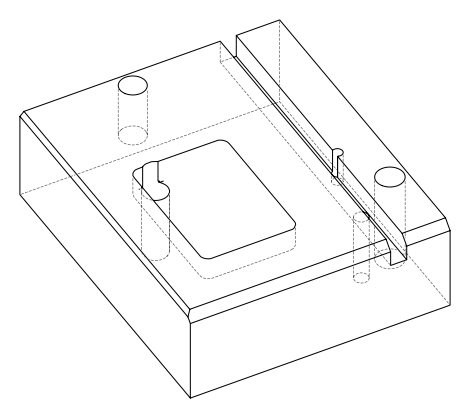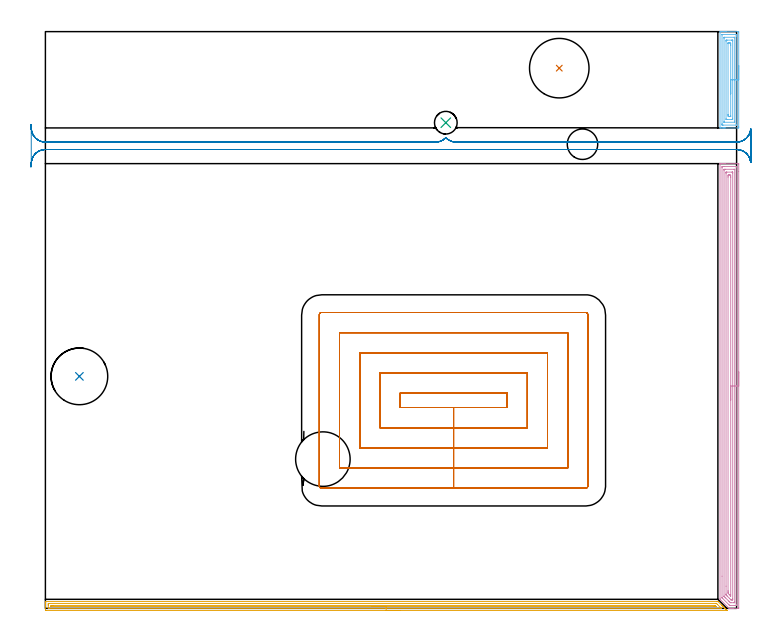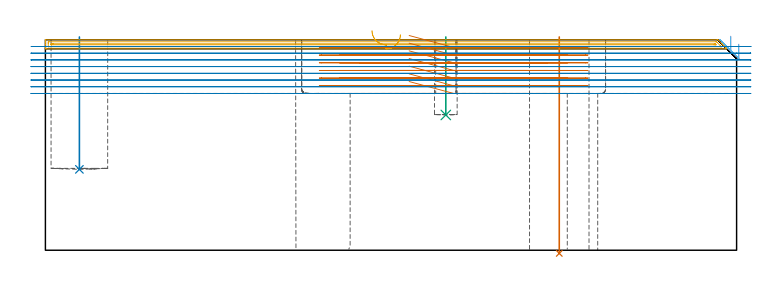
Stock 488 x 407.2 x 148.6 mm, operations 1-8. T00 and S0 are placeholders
(PLAN: 14 operations, 11 tool changes, 91.8 min)
(1 INDEXABLE_INSERT_DRILL_THROUGH_HOLE_FROM_SOLID | STEP1HOLE_1 | NXT0302_036 | 0.61 min | 205756 mm3)
(2 INDEXABLE_INSERT_DRILL_BLIND_HOLE_FROM_SOLID | STEP1POCKET | NXT0302_035 | 0.38 min | 114313 mm3)
(3 INDEXABLE_INSERT_DRILL_BLIND_HOLE_FROM_SOLID_1 | STEP1POCKET_1 | NXT0302_003 | 0.22 min | 10619 mm3)
(4 AREA_MILL | FG_CHAMFER_SURFACE | UGT0205_001 | 12.76 min | 27953 mm3)
(5 AREA_MILL_1 | FG_CHAMFER_SURFACE_1 | UGT0205_001 | 11.64 min | 9761 mm3)
(6 AREA_MILL_2 | FG_CHAMFER_SURFACE_2 | UGT0205_001 | 2.98 min | 6500 mm3)
(7 MILL_RECTANGULAR_POCKET | POCKET_RECTANGULAR_STRAIGHT | NXT0201_007 | Follow Part, ap 6.25, ae 75% | 29.69 min | 1204550 mm3)
(8 MILL_RECTANGULAR_SLOT | SLOT_RECTANGULAR | UGT0201_094 | Follow Part, ap 5, ae 75% | 17.22 min | 463319 mm3)
(9 MILL_THROUGH_HOLE_FROM_SOLID_MATERIAL | STEP1HOLE | NXT0201_007 | Circular | 14.63 min | 130950 mm3)
(10 SPOT_DRILL | STEP1HOLE_2 | NXT0321_9005460120000 | 0.06 min | 214 mm3)
(11 DRILL_BLIND_HOLE_INTO_CENTER | STEP1HOLE_2 | NXT0301_062 | 0.07 min | 692 mm3)
(12 GUN_DRILL_THROUGH_HOLE | STEP1HOLE_2 | UGT0307_006 | 0.55 min | 6187 mm3)
(13 DRILL_TO_ENLARGE_THROUGH_HOLE | STEP1HOLE_2 | NXT0301_102 | 0.48 min | 8709 mm3)
(14 DRILL_TO_ENLARGE_THROUGH_HOLE_1 | STEP1HOLE_2 | UGT0301_052 | 0.49 min | 24285 mm3)
(TOOL NXT0302_036 | Index. Insert Drill 42mm [880-D4200L50-05] | D42 PA176 FL210 Z2)
(TOOL NXT0302_035 | Index. Insert Drill 40mm [880-D4000L40-05] | D40 PA176 FL200 Z2)
(TOOL NXT0302_003 | Index. Insert Drill 16mm [880-D1600L20-05] | D16 PA176 FL80 Z2)
(TOOL UGT0205_001 | Chamfer Mill 20 x 3 x 45 deg. | D20 FL50 Z2)
(TOOL NXT0201_007 | ENDMILL 25mm [R216.25-25050GCK54P 1620] | D25 R3 FL54 Z5)
(TOOL UGT0201_094 | End mill 20 mm | D20 FL38 Z4)
(TOOL NXT0321_9005460120000 | NC Spot Drill, 142deg, 12mm, Carbide, Uncoated | D12 PA142 FL30 Z2)
(TOOL NXT0301_062 | Carbide Drill 9.1mm [860.1-0910-027A1-MM 2214] | D9.1 PA140 FL47 Z2)
(TOOL UGT0307_006 | Gun Drill 9 mm | D9 PA130 FL24 Z1)
(TOOL NXT0301_102 | Carbide Drill 13.5mm [860.1-1350-108A1-MM 2214] | D13.5 PA140 FL123 Z2)
(TOOL UGT0301_052 | Twist Drill 21.5 mm | D21.5 PA118 FL150 Z2)
(OP 1 INDEXABLE_INSERT_DRILL_THROUGH_HOLE_FROM_SOLID)
G17 G21 G94 G90
T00 M6
G54
G17 G0 G90 X362.8 Y381.4 S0 M3
G43 Z158.6 H1
G94 G81 G98 Z-2.233 F250. R150.6
G80
M5
M2
(OP 2 INDEXABLE_INSERT_DRILL_BLIND_HOLE_FROM_SOLID)
G17 G21 G94 G90
T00 M6
G54
G17 G0 G90 X24. Y163.8 S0 M3
G43 Z158.6 H1
G94 G81 G98 Z57.1 F250. R150.6
G80
M5
M2
(OP 3 INDEXABLE_INSERT_DRILL_BLIND_HOLE_FROM_SOLID_1)
G17 G21 G94 G90
T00 M6
G54
G17 G0 G90 X282.7 Y342.9 S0 M3
G43 Z158.6 H1
G94 G81 G98 Z95.5 F250. R150.6
G80
M5
M2
(OP 4 AREA_MILL)
G17 G21 G94 G90
T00 M6
G54
G17 G0 G90 X489.5 Y167. S1061 M3
G43 Z158.6 H0
Z145.4
G94 G1 Y166.962 Z144.528 F250.
Y166.848 Z143.664
Y166.659 Z142.812
Y166.397 Z141.98
Y166.063 Z141.174
Y165.66 Z140.4
Y165.192 Z139.664
Y164.66 Z138.972
Y164.071 Z138.329
Y163.428 Z137.74
Y162.736 Z137.209
Y162. Z136.74
Y161.226 Z136.337
Y160.42 Z136.003
Y159.588 Z135.741
Y158.737 Z135.552
Y157.872 Z135.438
Y157. Z135.4
X489.499 Y0.621 Z135.401
X489.496 Y0.182 Z135.402
X489.491 Y0.01 Z135.406
X489.063 Y0. Z135.834
X485.541 Z139.353
X485.005 Z139.892
X484.661 Z140.235
X484.124 Z140.771
X483.78 Z141.114
X482.699 Z142.199
X482.376 Y0.323 Z142.522
X476.695 Y6.005 Z148.204
X476.595 Y6.104 Z148.303
X476.47 Y6.23 Z148.427
X476.3 Y6.405 Z148.584
Y6.876 Z148.6
Y313.825
X476.298 Y313.997 Z148.592
X476.299 Y313.998
X476.64 Y314. Z148.26
X476.929 Z147.97
X477.617 Z147.277
X478.842 Z146.055
X479.378 Z145.516
X479.991 Z144.905
X489.063 Z135.834
X489.333 Y313.998 Z135.564
X489.492 Y313.99 Z135.406
X489.499 Y313.83 Z135.399
X489.5 Y313.379 Z135.4
Y308.492
Y157.
X488.086 Z136.814
X488.085 Y2.507 Z136.815
X488.084 Y2.408 Z136.816
X488.079 Y2.021 Z136.821
X487.698 Y2.006 Z137.202
X487.302 Y2.002 Z137.598
X486.824 Y2. Z138.076
X486.422 Z138.478
X483.301 Y2.002 Z141.599
X483.202 Y2.006 Z141.698
X483.154 Y2.01 Z141.746
X483.057 Y2.101 Z141.843
X482.9 Y2.252 Z142.
X482.741 Y2.408 Z142.159
X478.273 Y6.876 Z146.627
X478.042 Y7.109 Z146.858
X477.885 Y7.27 Z147.015
X477.759 Y7.403 Z147.141
X477.721 Y7.453 Z147.179
X477.72 Y7.474 Z147.18
X477.715 Y7.671 Z147.185
X477.714 Y22.723 Z147.186
X477.715 Y311.492 Z147.185
X477.716 Y311.591 Z147.184
X477.721 Y311.979 Z147.179
X478.101 Y311.994 Z146.799
X478.498 Y311.998 Z146.402
X478.976 Y312. Z145.924
X479.378 Z145.522
X487.993 Y311.999 Z136.907
X488.026 Y311.997 Z136.874
X488.059 Y311.993 Z136.841
X488.079 Y311.988 Z136.821
X488.08 Y311.962 Z136.82
X488.085 Y311.69 Z136.815
X488.086 Y157. Z136.814
X486.671 Z138.229
Y4.836
X486.669 Y4.196 Z138.231
X486.667 Y4.069 Z138.233
X486.665 Y4.015 Z138.235
X486.608 Y4.007 Z138.292
X486.422 Y4.003 Z138.478
X485.734 Y4. Z139.166
X483.971 Y4.002 Z140.929
X483.78 Y4.008 Z141.12
X483.596 Y4.016 Z141.304
X483.408 Y4.196 Z141.492
X482.9 Y4.7 Z142.
X482.51 Y5.089 Z142.39
X480.259 Y7.34 Z144.641
X479.829 Y7.77 Z145.071
X479.378 Y8.224 Z145.522
X479.162 Y8.447 Z145.738
X479.138 Y8.474 Z145.762
X479.134 Y8.512 Z145.766
X479.131 Y8.579 Z145.769
X479.129 Y8.664 Z145.771
Y309.164
X479.131 Y309.804 Z145.769
X479.133 Y309.93 Z145.767
X479.135 Y309.985 Z145.765
X479.192 Y309.993 Z145.708
X479.378 Y309.997 Z145.522
X480.066 Y310. Z144.834
X480.259 Z144.641
X486.229 Z138.671
X486.422 Y309.997 Z138.478
X486.614 Y309.992 Z138.286
X486.663 Y309.99 Z138.237
X486.666 Y309.955 Z138.234
X486.669 Y309.889 Z138.231
X486.671 Y309.804 Z138.229
Y157.
X485.257 Z139.643
Y6.876
X485.254 Y6.274 Z139.646
X485.25 Y6.07 Z139.65
X485.248 Y6.01 Z139.652
X485.2 Y6.007 Z139.7
X485.093 Y6.004 Z139.807
X484.644 Y6. Z140.256
X484.212 Y6.004 Z140.688
X484.105 Y6.007 Z140.795
X484.053 Y6.01 Z140.847
X483.982 Y6.076 Z140.918
X483.78 Y6.272 Z141.12
X483.172 Y6.876 Z141.728
X482.9 Y7.149 Z142.
X481.385 Y8.664 Z143.515
X481.139 Y8.91 Z143.761
X480.818 Y9.233 Z144.082
X480.657 Y9.398 Z144.243
X480.578 Y9.483 Z144.322
X480.55 Y9.521 Z144.35
X480.549 Y9.557 Z144.351
X480.544 Y10.162 Z144.356
X480.543 Y15.678 Z144.357
Y307.123
X480.546 Y307.726 Z144.354
X480.55 Y307.93 Z144.35
X480.552 Y307.99 Z144.348
X480.6 Y307.993 Z144.3
X480.707 Y307.996 Z144.193
X481.139 Y308. Z143.761
X484.678 Z140.222
X485.094 Y307.996 Z139.806
X485.197 Y307.993 Z139.703
X485.244 Y307.99 Z139.656
X485.25 Y307.959 Z139.65
X485.252 Y307.863 Z139.648
X485.256 Y307.413 Z139.644
X485.257 Y157. Z139.643
X483.843 Z141.057
Y9.557
X483.842 Y8.664 Z141.058
X483.837 Z141.063
X482.9 Y9.598 Z142.
X482.053 Y10.451 Z142.847
X482.02 Y10.491 Z142.88
X481.962 Y11.344 Z142.938
X481.96 Y11.405 Z142.94
X481.957 Y12.238 Z142.943
Y12.302
Y304.506
X481.961 Y305.336 Z142.939
X481.963 Y305.393 Z142.937
X482.02 Y305.99 Z142.88
X482.25 Y305.996 Z142.65
X482.9 Y305.999 Z142.
X483.128 Y305.998 Z141.772
X483.78 Y305.99 Z141.12
X483.836 Y305.336 Z141.064
X483.84 Y305.276 Z141.06
X483.843 Y304.443 Z141.057
Y304.379
Y157.
Y156.128 Z141.095
Y155.264 Z141.209
Y154.412 Z141.398
Y153.58 Z141.66
Y152.774 Z141.994
Y152. Z142.397
Y151.264 Z142.865
Y150.572 Z143.396
Y149.929 Z143.986
Y149.34 Z144.629
Y148.808 Z145.321
Y148.34 Z146.057
Y147.937 Z146.831
Y147.603 Z147.637
Y147.341 Z148.469
Y147.152 Z149.32
Y147.038 Z150.185
Y147. Z151.057
G0 Z158.6
M5
M2
(OP 5 AREA_MILL_1)
G17 G21 G94 G90
T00 M6
G54
G17 G0 G90 X250.6 Y-1.5 S1061 M3
G43 Z158.6 H0
Z152.2
G94 G1 X250.562 Z151.328 F250.
X250.448 Z150.463
X250.259 Z149.612
X249.997 Z148.78
X249.663 Z147.974
X249.26 Z147.2
X248.792 Z146.464
X248.26 Z145.772
X247.671 Z145.129
X247.028 Z144.54
X246.336 Z144.008
X245.6 Z143.54
X244.826 Z143.137
X244.02 Z142.803
X243.188 Z142.541
X242.336 Z142.352
X241.472 Z142.238
X240.6 Z142.2
X0.624
X0.089 Y-1.494 Z142.203
X0.008 Y-1.491 Z142.205
X0. Y-0.963 Z142.734
Y1.7 Z145.395
Y3.124 Z146.82
Y3.475 Z147.17
Y4.178 Z147.877
Y4.475 Z148.174
X0.007 Y4.864 Z148.556
X0.01 Y4.897 Z148.588
X0.177 Y4.9 Z148.6
X474.32
X474.795 Y4.902 Z148.58
X474.879 Y4.822 Z148.52
X477.41 Y2.292 Z145.988
X477.517 Y2.184 Z145.883
X477.597 Y2.103 Z145.803
X477.706 Y1.996 Z145.692
X477.81 Y1.89 Z145.589
X477.895 Y1.805 Z145.505
X478. Y1.702 Z145.398
X478.104 Y1.596 Z145.295
X478.193 Y1.508 Z145.207
X478.298 Y1.404 Z145.1
X478.398 Y1.302 Z145.002
X478.491 Y1.21 Z144.909
X478.594 Y1.108 Z144.804
X478.692 Y1.008 Z144.708
X478.789 Y0.912 Z144.611
X478.89 Y0.812 Z144.508
X478.986 Y0.714 Z144.414
X479.087 Y0.614 Z144.313
X479.185 Y0.517 Z144.213
X479.28 Y0.421 Z144.12
X479.384 Y0.316 Z144.015
X479.481 Y0.221 Z143.917
X479.574 Y0.127 Z143.826
X479.682 Y0.018 Z143.717
X479.777 Y-0.075 Z143.621
X479.867 Y-0.167 Z143.532
X479.98 Y-0.28 Z143.419
X480.073 Y-0.371 Z143.325
X480.161 Y-0.461 Z143.238
X480.278 Y-0.578 Z143.121
X480.369 Y-0.667 Z143.029
X480.455 Y-0.755 Z142.945
X480.576 Y-0.876 Z142.823
X480.665 Y-0.963 Z142.733
X480.874 Y-1.174 Z142.526
X480.916 Y-1.216 Z142.484
X481.107 Y-1.407 Z142.292
X481.172 Y-1.475 Z142.224
X481.183 Y-1.494 Z142.204
X481.172 Y-1.499 Z142.199
X240.6 Y-1.5 Z142.2
Y-0.086 Z143.614
X2.411
X2.01 Y-0.075 Z143.625
X2.002 Y0.331 Z144.031
X2. Y2.108 Z145.808
Y2.588 Z146.288
X2.002 Y2.994 Z146.694
X2.01 Y3.475 Z147.175
X2.401 Y3.486 Z147.186
X2.411
X473.426 Y3.485 Z147.185
X473.763 Y3.475 Z147.175
X474.32 Y2.929 Z146.629
X476.438 Y0.812 Z144.512
X477.001 Y0.247 Z143.947
X477.313 Y-0.075 Z143.625
X477.011 Y-0.086 Z143.614
X477.001
X240.6
Y1.328 Z145.028
X4.199 Y1.329 Z145.029
X4.074 Y1.331 Z145.031
X4.03 Y1.333 Z145.033
X4.013 Y1.334 Z145.034
X4.009 Y1.371 Z145.071
X4.004 Y1.503 Z145.203
X4.003 Y1.7 Z145.4
X4.007 Y1.891 Z145.591
X4.021 Y2.064 Z145.764
X4.199 Y2.067 Z145.767
X4.72 Y2.07 Z145.77
X5.093 Y2.071 Z145.771
X5.612 Y2.072 Z145.772
X472.532 Y2.071 Z145.771
X472.657 Y2.07 Z145.77
X472.701 Y2.067 Z145.767
X472.723 Y2.065 Z145.765
X472.74 Y2.051 Z145.751
X472.814 Y1.982 Z145.682
X473.098 Y1.7 Z145.4
X473.426 Y1.367 Z145.067
X473.447 Y1.335 Z145.035
X473.426 Y1.334 Z145.034
X472.905 Y1.33 Z145.03
X472.532 Y1.329 Z145.029
X472.013 Y1.328 Z145.028
X240.6
X239.728 Z145.066
X238.864 Z145.18
X238.012 Z145.369
X237.18 Z145.631
X236.374 Z145.965
X235.6 Z146.368
X234.864 Z146.837
X234.172 Z147.368
X233.529 Z147.957
X232.94 Z148.601
X232.408 Z149.293
X231.94 Z150.028
X231.537 Z150.802
X231.203 Z151.608
X230.941 Z152.44
X230.752 Z153.292
X230.638 Z154.157
X230.6 Z155.028
G0 Z158.6
M5
M2
(OP 6 AREA_MILL_2)
G17 G21 G94 G90
T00 M6
G54
G17 G0 G90 X489.5 Y383.2 S1061 M3
G43 Z158.6 H0
Z145.4
G94 G1 Y383.162 Z144.528 F250.
Y383.048 Z143.664
Y382.859 Z142.812
Y382.597 Z141.98
Y382.263 Z141.174
Y381.86 Z140.4
Y381.392 Z139.664
Y380.86 Z138.972
Y380.271 Z138.329
Y379.628 Z137.74
Y378.936 Z137.209
Y378.2 Z136.74
Y377.426 Z136.337
Y376.62 Z136.003
Y375.788 Z135.741
Y374.937 Z135.552
Y374.072 Z135.438
Y373.2 Z135.4
Y340.234
X489.499 Y339.786 Z135.401
X489.495 Y339.349 Z135.403
X489.491 Y339.209 Z135.406
X489.063 Y339.2 Z135.834
X480.259 Z144.636
X479.655 Z145.242
X479.378 Z145.519
X478.775 Z146.122
X478.498 Z146.398
X477.943 Z146.956
X477.291 Z147.608
X476.574 Y339.201 Z148.325
X476.306 Y339.21 Z148.593
X476.3 Y339.34 Z148.6
Y407.06
X476.306 Y407.19 Z148.593
X476.575 Y407.2 Z148.324
X477.291 Z147.608
X477.943 Z146.956
X478.498 Z146.398
X478.775 Z146.122
X479.378 Z145.519
X479.655 Z145.242
X480.259 Z144.636
X480.697 Z144.198
X489.063 Z135.834
X489.368 Y407.197 Z135.529
X489.492 Y407.19 Z135.405
X489.499 Y407.064 Z135.399
X489.5 Y406.614 Z135.4
Y373.2
X488.086 Z136.814
Y341.568
X488.084 Y341.37 Z136.816
X488.082 Y341.271 Z136.818
X488.079 Y341.224 Z136.821
X488.073 Y341.21 Z136.827
X488.029 Y341.208 Z136.871
X487.664 Y341.201 Z137.236
X478.498 Z146.402
X477.978 Y341.203 Z146.922
X477.801 Y341.21 Z147.099
X477.721 Y341.221 Z147.179
X477.716 Y341.468 Z147.184
X477.715 Y341.568 Z147.185
X477.714 Y342.361 Z147.186
Y404.832
X477.716 Y405.03 Z147.184
X477.718 Y405.129 Z147.182
X477.721 Y405.176 Z147.179
X477.727 Y405.19 Z147.173
X477.771 Y405.192 Z147.129
X478.136 Y405.199 Z146.764
X487.302 Z137.598
X487.822 Y405.197 Z137.078
X487.999 Y405.19 Z136.901
X488.079 Y405.179 Z136.821
X488.084 Y404.932 Z136.816
X488.085 Y404.832 Z136.815
X488.086 Y404.039 Z136.814
Y373.2
X486.672 Z138.228
X486.671 Y343.989 Z138.229
X486.667 Y343.35 Z138.233
X486.665 Y343.227 Z138.235
X486.655 Y343.21 Z138.245
X486.619 Y343.205 Z138.281
X486.569 Y343.201 Z138.331
X479.526 Y343.2 Z145.374
X479.378 Y343.202 Z145.522
X479.23 Y343.206 Z145.67
X479.138 Y343.21 Z145.762
X479.134 Y343.266 Z145.766
X479.131 Y343.35 Z145.769
X479.129 Y343.602 Z145.771
Y402.411
X479.133 Y403.05 Z145.767
X479.135 Y403.173 Z145.765
X479.145 Y403.191 Z145.755
X479.181 Y403.195 Z145.719
X479.231 Y403.199 Z145.669
X486.274 Y403.2 Z138.626
X486.422 Y403.198 Z138.478
X486.57 Y403.194 Z138.33
X486.662 Y403.19 Z138.238
X486.666 Y403.134 Z138.234
X486.669 Y403.05 Z138.231
X486.671 Y402.798 Z138.229
X486.672 Y373.2 Z138.228
X485.257 Z139.643
Y346.023
X485.254 Y345.423 Z139.646
X485.25 Y345.228 Z139.65
X485.067 Y345.21 Z139.833
X484.661 Y345.201 Z140.239
X484.594 Y345.2 Z140.306
X481.139 Z143.761
X481.072 Z143.828
X480.721 Y345.205 Z144.179
X480.552 Y345.21 Z144.348
X480.549 Y345.306 Z144.351
X480.543 Y345.735 Z144.357
Y400.377
X480.546 Y400.977 Z144.354
X480.549 Y401.172 Z144.351
X480.733 Y401.19 Z144.167
X481.139 Y401.199 Z143.761
X481.206 Y401.2 Z143.694
X484.661 Z140.239
X484.728 Z140.172
X485.079 Y401.195 Z139.821
X485.248 Y401.19 Z139.652
X485.251 Y401.094 Z139.649
X485.256 Y400.665 Z139.644
X485.257 Y373.2 Z139.643
X483.843 Z141.057
Y347.678
X483.841 Y347.551 Z141.059
X483.836 Y347.298 Z141.064
X483.83 Y347.209 Z141.07
X483.817 Y347.206 Z141.083
X483.78 Y347.204 Z141.12
X483.497 Y347.201 Z141.403
X482.9 Z142.
X482.616 Y347.202 Z142.284
X482.02 Y347.21 Z142.88
X481.964 Y347.805 Z142.936
X481.961 Y347.865 Z142.939
X481.957 Y348.696 Z142.943
Y348.76
Y398.722
X481.959 Y398.849 Z142.941
X481.964 Y399.102 Z142.936
X481.97 Y399.192 Z142.93
X481.983 Y399.194 Z142.917
X482.02 Y399.196 Z142.88
X482.302 Y399.2 Z142.598
X482.9 Y399.199 Z142.
X483.184 Y399.198 Z141.716
X483.78 Y399.19 Z141.12
X483.836 Y398.595 Z141.064
X483.839 Y398.535 Z141.061
X483.843 Y397.704 Z141.057
Y397.64
Y373.2
Y372.328 Z141.095
Y371.464 Z141.209
Y370.612 Z141.398
Y369.78 Z141.66
Y368.974 Z141.994
Y368.2 Z142.397
Y367.464 Z142.865
Y366.772 Z143.396
Y366.129 Z143.986
Y365.54 Z144.629
Y365.009 Z145.321
Y364.54 Z146.057
Y364.137 Z146.831
Y363.803 Z147.637
Y363.541 Z148.469
Y363.352 Z149.32
Y363.238 Z150.185
Y363.2 Z151.057
G0 Z158.6
M5
M2
(OP 7 MILL_RECTANGULAR_POCKET)
G17 G21 G94 G90
T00 M6
G54
G17 G0 G90 X256.798 Y141.8 S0 M3
G43 Z158.6 H1
Z151.6
G94 G1 X288.2 Z143.186 F250.
X326. F500.
Y151.9
X250.4
Y141.8
X288.2
Y127.55
X340.25
Y166.15
X236.15
Y127.55
X288.2
Y113.3
X354.5
Y180.4
X221.9
Y113.3
X288.2
Y99.05
X368.75
Y194.65
X207.65
Y117.462
Y99.05
X288.2
Y84.8
X381.4
G3 X383. Y86.4 R1.6
G1 Y207.3
G3 X381.4 Y208.9 R1.6
G1 X195.
G3 X193.4 Y207.3 R1.6
G1 Y86.4
G3 X195. Y84.8 R1.6
G1 X288.2
X289.2
G0 X256.798 Y141.8 Z146.186
G1 X288.2 Z137.771 F250.
X326. F500.
Y151.9
X250.4
Y141.8
X288.2
Y127.55
X340.25
Y166.15
X236.15
Y127.55
X288.2
Y113.3
X354.5
Y180.4
X221.9
Y113.3
X288.2
Y99.05
X368.75
Y194.65
X207.65
Y117.462
Y99.05
X288.2
Y84.8
X381.4
G3 X383. Y86.4 R1.6
G1 Y207.3
G3 X381.4 Y208.9 R1.6
G1 X195.
G3 X193.4 Y207.3 R1.6
G1 Y86.4
G3 X195. Y84.8 R1.6
G1 X288.2
X289.2
G0 X256.798 Y141.8 Z140.771
G1 X288.2 Z132.357 F250.
X326. F500.
Y151.9
X250.4
Y141.8
X288.2
Y127.55
X340.25
Y166.15
X236.15
Y127.55
X288.2
Y113.3
X354.5
Y180.4
X221.9
Y113.3
X288.2
Y99.05
X368.75
Y194.65
X207.65
Y99.05
X288.2
Y84.8
X381.4
G3 X383. Y86.4 R1.6
G1 Y207.3
G3 X381.4 Y208.9 R1.6
G1 X195.
G3 X193.4 Y207.3 R1.6
G1 Y86.4
G3 X195. Y84.8 R1.6
G1 X288.2
X289.2
G0 X256.798 Y141.8 Z135.357
G1 X288.2 Z126.943 F250.
X326. F500.
Y151.9
X250.4
Y141.8
X288.2
Y127.55
X340.25
Y166.15
X236.15
Y127.55
X288.2
Y113.3
X354.5
Y180.4
X221.9
Y113.3
X288.2
Y99.05
X368.75
Y194.65
X207.65
Y99.05
X288.2
Y84.8
X381.4
G3 X383. Y86.4 R1.6
G1 Y207.3
G3 X381.4 Y208.9 R1.6
G1 X195.
G3 X193.4 Y207.3 R1.6
G1 Y86.4
G3 X195. Y84.8 R1.6
G1 X288.2
X289.2
G0 X256.798 Y141.8 Z129.943
G1 X288.2 Z121.529 F250.
X326. F500.
Y151.9
X250.4
Y141.8
X288.2
Y127.55
X340.25
Y166.15
X236.15
Y127.55
X288.2
Y113.3
X354.5
Y180.4
X221.9
Y113.3
X288.2
Y99.05
X368.75
Y194.65
X207.65
Y99.05
X288.2
Y84.8
X381.4
G3 X383. Y86.4 R1.6
G1 Y207.3
G3 X381.4 Y208.9 R1.6
G1 X195.
G3 X193.4 Y207.3 R1.6
G1 Y86.4
G3 X195. Y84.8 R1.6
G1 X288.2
X289.2
G0 X256.798 Y141.8 Z124.529
G1 X288.2 Z116.114 F250.
X326. F500.
Y151.9
X250.4
Y141.8
X288.2
Y127.55
X340.25
Y166.15
X236.15
Y127.55
X288.2
Y113.3
X354.5
Y180.4
X221.9
Y113.3
X288.2
Y99.05
X368.75
Y194.65
X207.65
Y99.05
X288.2
Y84.8
X381.4
G3 X383. Y86.4 R1.6
G1 Y207.3
G3 X381.4 Y208.9 R1.6
G1 X195.
G3 X193.4 Y207.3 R1.6
G1 Y86.4
G3 X195. Y84.8 R1.6
G1 X288.2
X289.2
G0 X256.798 Y141.8 Z119.114
G1 X288.2 Z110.7 F250.
X326. F500.
Y151.9
X250.4
Y141.8
X288.2
Y127.55
X340.25
Y166.15
X236.15
Y127.55
X288.2
Y113.3
X354.5
Y180.4
X221.9
Y113.3
X288.2
Y99.05
X368.75
Y194.65
X207.65
Y99.05
X288.2
Y84.8
X381.4
G3 X383. Y86.4 R1.6
G1 Y207.3
G3 X381.4 Y208.9 R1.6
G1 X195.
G3 X193.4 Y207.3 R1.6
G1 Y86.4
G3 X195. Y84.8 R1.6
G1 X288.2
X289.2
G0 Z158.6
M5
M2
(OP 8 MILL_RECTANGULAR_SLOT)
G17 G21 G94 G90
T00 M6
G54
G17 G0 G90 X498.178 Y336.873 S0 M3
G43 Z158.6 H0
Z143.862
G94 G1 X496.697 Y334.264 F250.
G2 X488. Y329.2 R10. F500.
G1 X289.906
G2 X282.7 Y332.266 R10.
X275.494 Y329.2 R10.
G1 X0.
G2 X-9.97 Y338.426 R10.
G1 X-10.
Y314.774
X-9.97
G2 X0. Y324. R10.
G1 X488.
G2 X496.697 Y318.936 R10.
G1 X498.178 Y316.327 F250.
G0 Z158.6
X-10.202 Y311.783
Z139.125
G1 X-9.97 Y314.774
G2 X0. Y324. R10. F500.
G1 X488.
G2 X497.658 Y316.594 R10.
G1 X497.687 Y316.586
G3 X498. Y319.07 R10.
G1 Y334.139
G3 X497.688 Y336.618 R10.
G1 X497.659 Y336.61
G2 X488. Y329.2 R10.
G1 X289.906
G2 X282.7 Y332.266 R10.
X275.494 Y329.2 R10.
G1 X0.
G2 X-9.97 Y338.426 R10.
G1 X-10.202 Y341.417 F250.
G0 Y311.783 Z134.387
G1 X-9.97 Y314.774
G2 X0. Y324. R10. F500.
G1 X488.
G2 X497.97 Y314.774 R10.
G1 X498.
Y338.426
X497.97
G2 X488. Y329.2 R10.
G1 X289.906
G2 X282.7 Y332.266 R10.
X275.494 Y329.2 R10.
G1 X0.
G2 X-9.97 Y338.426 R10.
G1 X-10.202 Y341.417 F250.
G0 Y311.783 Z129.65
G1 X-9.97 Y314.774
G2 X0. Y324. R10. F500.
G1 X488.
G2 X497.97 Y314.774 R10.
G1 X498.
Y338.426
X497.97
G2 X488. Y329.2 R10.
G1 X289.906
G2 X282.7 Y332.266 R10.
X275.494 Y329.2 R10.
G1 X0.
G2 X-9.97 Y338.426 R10.
G1 X-10.202 Y341.417 F250.
G0 Y311.783 Z124.912
G1 X-9.97 Y314.774
G2 X0. Y324. R10. F500.
G1 X488.
G2 X497.97 Y314.774 R10.
G1 X498.
Y338.426
X497.97
G2 X488. Y329.2 R10.
G1 X289.906
G2 X282.7 Y332.266 R10.
X275.494 Y329.2 R10.
G1 X0.
G2 X-9.97 Y338.426 R10.
G1 X-10.202 Y341.417 F250.
G0 Y311.783 Z120.175
G1 X-9.97 Y314.774
G2 X0. Y324. R10. F500.
G1 X488.
G2 X497.97 Y314.774 R10.
G1 X498.
Y338.426
X497.97
G2 X488. Y329.2 R10.
G1 X289.906
G2 X282.7 Y332.266 R10.
X275.494 Y329.2 R10.
G1 X0.
G2 X-9.97 Y338.426 R10.
G1 X-10.202 Y341.417 F250.
G0 Y311.783 Z115.437
G1 X-9.97 Y314.774
G2 X0. Y324. R10. F500.
G1 X488.
G2 X497.97 Y314.774 R10.
G1 X498.
Y338.426
X497.97
G2 X488. Y329.2 R10.
G1 X289.906
G2 X282.7 Y332.266 R10.
X275.494 Y329.2 R10.
G1 X0.
G2 X-9.97 Y338.426 R10.
G1 X-10.202 Y341.417 F250.
G0 Y311.783 Z110.7
G1 X-9.97 Y314.774
G2 X0. Y324. R10. F500.
G1 X488.
G2 X497.97 Y314.774 R10.
G1 X498.
Y338.426
X497.97
G2 X488. Y329.2 R10.
G1 X289.906
G2 X282.7 Y332.266 R10.
X275.494 Y329.2 R10.
G1 X0.
G2 X-9.97 Y338.426 R10.
G1 X-10.202 Y341.417 F250.
G0 Z158.6
M5
M2
